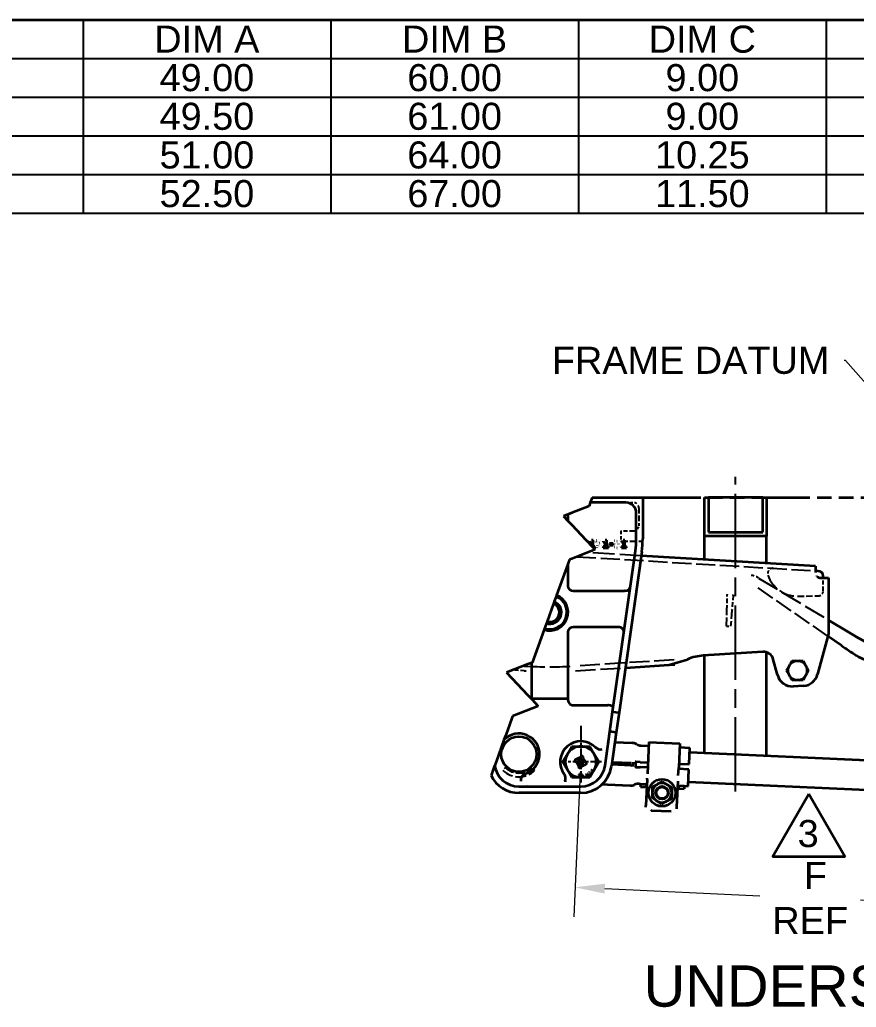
# Model space of a CAD drawing. Header units: inches. Extents: x 0 to 267, y 0 to 172.
# Drawn here: x 176.56 to 217.09, y 124 to 171.84 of the extents above; entities that cross this region are included whole.
import ezdxf
from ezdxf.enums import TextEntityAlignment as Align

# ---------------------------------------------------------------- set-up
doc = ezdxf.new("R2010")
doc.units = ezdxf.units.IN
doc.header["$LTSCALE"] = 8
doc.header["$MEASUREMENT"] = 0
for name, pattern in [('CHAIN', [0.7087, 0.4724, -0.0591, 0.1181, -0.0591]), ('DASHED', [0.2067, 0.1654, -0.0413]), ('DOUBLE_DASH_CHAIN', [1.2403, 0.6614, -0.0827, 0.1654, -0.0827, 0.1654, -0.0827])]:
    doc.linetypes.add(name, pattern=pattern)
for name, color, linetype, lineweight in [('Center Mark(Hutchens)', 7, 'Continuous', 25), ('Centerline(Hutchens)', 7, 'Continuous', 25), ('Dimensions(Hutchens)', 7, 'Continuous', 25), ('Hidden Edges(Hutchens)', 7, 'DASHED', 25), ('Phantom Lines(Hutchens)', 7, 'DOUBLE_DASH_CHAIN', 70), ('Sketch Geometry(Hutchens)', 7, 'Continuous', 35), ('Symbols(Hutchens)', 7, 'Continuous', 25), ('Visible Edges(Hutchens)', 7, 'Continuous', 35)]:
    doc.layers.add(name, color=color, linetype=linetype, lineweight=lineweight)
doc.styles.add('Hutchens .164', font='ARIAL.TTF')
doc.styles.add('Hutchens .180', font='ARIAL.TTF')
doc.styles.add('Hutchens .25', font='ARIAL.TTF')
doc.dimstyles.new('HUTCHENS STD DIM X.XX', dxfattribs={"dimscale": 8, "dimtxt": 0.164, "dimasz": 0.18, "dimexe": 0.18, "dimexo": 0.0625, "dimgap": 0.09, "dimtad": 0, "dimtih": 1, "dimtoh": 1, "dimrnd": 1e-08, "dimzin": 4, "dimdsep": 46, "dimtxsty": 'Hutchens .164', "dimcen": 0.09, "dimclrd": 211, "dimclre": 211, "dimclrt": 7, "dimadec": 0, "dimazin": 1, "dimtfac": 0.762195, "dimtofl": 0, "dimtmove": 0, "dimatfit": 3, "dimfxl": 0, "dimtolj": 1, "dimtzin": 0, "dimlwd": 9, "dimlwe": 9, "dimarcsym": 0})
doc.dimstyles.new('HUTCHENS STD DIM X.XX$7', dxfattribs={"dimscale": 8, "dimtxt": 0.164, "dimasz": 0.18, "dimexe": 0.18, "dimexo": 0.0625, "dimgap": 0.09, "dimtad": 0, "dimtih": 1, "dimtoh": 1, "dimrnd": 1e-08, "dimzin": 4, "dimdsep": 46, "dimtxsty": 'Hutchens .164', "dimcen": 0.09, "dimclrd": 7, "dimclre": 211, "dimclrt": 7, "dimadec": 0, "dimazin": 1, "dimtfac": 0.762195, "dimtofl": 0, "dimtmove": 0, "dimatfit": 3, "dimfxl": 0, "dimtolj": 1, "dimtzin": 0, "dimlwd": 9, "dimlwe": 9, "dimarcsym": 0})

# ---------------------------------------------------------------- blocks, each defined once
blk = doc.blocks.new('Borders D-SIZE')
at = {"layer": 'Sketch Geometry(Hutchens)'}
blk.add_line((0.9537, 21.4797), (32.9537, 21.4797), dxfattribs=at)
at = {"layer": 'Symbols(Hutchens)', "color": 7}
for tag, height, style, p in [('PART_NO', 0.164, 'Hutchens .164', (33.0853, 2.8866)), ('Sheet_number', 0.164, 'Hutchens .164', (33.1339, 1.1147)), ('REV', 0.18, 'Hutchens .180', (33.0853, 1.5662)), ('SHTS_(TOTAL)', 0.164, 'Hutchens .164', (33.1339, 0.6452))]:
    blk.add_attdef(tag, text='', height=height, rotation=270, dxfattribs=dict(at, style=style)).set_placement(p, align=Align.MIDDLE_CENTER)
blk = doc.blocks.new('Table1')
at = {"layer": 'Symbols(Hutchens)'}
for p, q in [((18.4537, 21.4797), (32.9537, 21.4797)), ((22.4537, 21.4797), (22.4537, 21.2456)), ((23.9537, 21.4797), (23.9537, 21.2456)), ((25.4537, 21.4797), (25.4537, 21.2456)), ((26.9537, 21.4797), (26.9537, 21.2456)), ((18.4537, 21.2456), (32.9537, 21.2456)), ((22.4537, 21.2456), (22.4537, 20.3093)), ((23.9537, 21.2456), (23.9537, 20.3093)), ((25.4537, 21.2456), (25.4537, 20.3093)), ((26.9537, 21.2456), (26.9537, 20.3093)), ((18.4537, 21.0115), (32.9537, 21.0115)), ((18.4537, 20.7774), (32.9537, 20.7774)), ((18.4537, 20.5434), (32.9537, 20.5434)), ((18.4537, 20.3093), (32.9537, 20.3093))]:
    blk.add_line(p, q, dxfattribs=at)
at = {"layer": 'Symbols(Hutchens)', "color": 7, "char_height": 0.164, "attachment_point": 7, "style": 'Hutchens .164'}
for s, insert in [('DIM A', (22.8851, 21.2806)), ('DIM B', (24.3854, 21.2806)), ('DIM C', (25.8791, 21.2778)), ('49.00', (22.9171, 21.0449)), ('60.00', (24.4171, 21.0449)), ('9.00', (25.9808, 21.0449)), ('49.50', (22.9171, 20.8108)), ('61.00', (24.4171, 20.8108)), ('9.00', (25.9808, 20.8108)), ('51.00', (22.9171, 20.5767)), ('64.00', (24.4171, 20.5767)), ('10.25', (25.9171, 20.5767)), ('52.50', (22.9171, 20.3426)), ('67.00', (24.4171, 20.3426)), ('11.50', (25.9171, 20.3426))]:
    blk.add_mtext(s, dxfattribs=dict(at, insert=insert))
blk = doc.blocks.new('*D48')
at = {"layer": 'Defpoints', "color": 0, "linetype": 'Continuous'}
for p in [(203.742, 135.881), (226.523, 134.84), (226.245, 128.767)]:
    blk.add_point(p, dxfattribs=at)
at = {"layer": 'Dimensions(Hutchens)', "color": 211, "linetype": 'Continuous', "lineweight": 9}
for p, q in [((203.719, 135.381), (203.399, 128.369)), ((226.5, 134.341), (226.18, 127.328)), ((204.903, 129.741), (212.416, 129.398)), ((224.807, 128.832), (217.294, 129.176))]:
    blk.add_line(p, q, dxfattribs=at)
at = {"layer": 'Dimensions(Hutchens)', "color": 211, "linetype": 'Continuous'}
for points in [[(204.914, 129.981), (204.892, 129.502), (203.464, 129.807)], [(224.818, 129.072), (224.796, 128.593), (226.245, 128.767)]]:
    blk.add_solid(points, dxfattribs=at)
at = {"layer": 'Dimensions(Hutchens)', "color": 7, "linetype": 'Continuous', "lineweight": 9, "insert": (214.855, 129.287), "char_height": 1.312, "attachment_point": 5, "style": 'Hutchens .164'}
blk.add_mtext('\\A1; F\\PREF', dxfattribs=at)
blk = doc.blocks.new('FLAG')
at = {"layer": 'Sketch Geometry(Hutchens)'}
for p, q in [((-0.22, -0.1905), (0, 0.1905)), ((0, 0.1905), (0.22, -0.1905)), ((0.22, -0.1905), (-0.22, -0.1905))]:
    blk.add_line(p, q, dxfattribs=at)
at = {"layer": 'Symbols(Hutchens)', "color": 7, "style": 'Hutchens .164'}
blk.add_attdef('NO:', text='', height=0.164, dxfattribs=at).set_placement((-0.0034, -0.0497), align=Align.MIDDLE_CENTER)

msp = doc.modelspace()

# ---------------------------------------------------------------- linework, layer by layer
at = {"layer": 'Center Mark(Hutchens)', "linetype": 'CHAIN', "ltscale": 0.190971}
msp.add_line((203.7418, 137.6324), (203.7418, 134.8809), dxfattribs=at)
at = {"layer": 'Center Mark(Hutchens)', "linetype": 'CHAIN', "ltscale": 0.138781}
msp.add_line((204.7418, 135.8809), (202.7418, 135.8809), dxfattribs=at)
at = {"layer": 'Centerline(Hutchens)', "linetype": 'CHAIN', "ltscale": 0.954115}
msp.add_line((211.2418, 134.4434), (211.2418, 149.6934), dxfattribs=at)
at = {"layer": 'Hidden Edges(Hutchens)', "ltscale": 0.089183}
msp.add_line((205.9293, 148.4434), (206.3043, 148.4434), dxfattribs=at)
at = {"layer": 'Hidden Edges(Hutchens)', "ltscale": 0.208226}
msp.add_line((206.5543, 148.1934), (206.5543, 147.3184), dxfattribs=at)
at = {"layer": 'Hidden Edges(Hutchens)', "ltscale": 0.148704}
msp.add_line((206.3043, 147.0684), (205.6793, 147.0684), dxfattribs=at)
at = {"layer": 'Hidden Edges(Hutchens)', "ltscale": 0.118944}
msp.add_line((205.6793, 147.0684), (205.6793, 146.5684), dxfattribs=at)
at = {"layer": 'Hidden Edges(Hutchens)', "ltscale": 0.252454}
msp.add_line((205.6793, 146.5684), (206.7401, 146.5684), dxfattribs=at)
at = {"layer": 'Hidden Edges(Hutchens)', "ltscale": 0.786623}
msp.add_line((206.6704, 145.872), (204.0735, 146.0261), dxfattribs=at)
at = {"layer": 'Hidden Edges(Hutchens)', "ltscale": 0.699681}
msp.add_line((203.5535, 145.8246), (215.1031, 145.1393), dxfattribs=at)
at = {"layer": 'Hidden Edges(Hutchens)', "ltscale": 0.055136}
msp.add_line((215.1168, 145.3709), (215.1031, 145.1393), dxfattribs=at)
at = {"layer": 'Hidden Edges(Hutchens)', "ltscale": 0.00118}
msp.add_line((215.1031, 145.1393), (215.1031, 145.1392), dxfattribs=at)
at = {"layer": 'Hidden Edges(Hutchens)', "ltscale": 0.79659}
msp.add_line((212.3557, 144.7901), (215.7418, 142.7528), dxfattribs=at)
at = {"layer": 'Hidden Edges(Hutchens)', "ltscale": 0.148443}
msp.add_line((215.4918, 144.177), (215.4852, 144.8009), dxfattribs=at)
at = {"layer": 'Hidden Edges(Hutchens)', "ltscale": 0.653204}
msp.add_line((215.7115, 141.9754), (212.1604, 144.4364), dxfattribs=at)
at = {"layer": 'Hidden Edges(Hutchens)', "ltscale": 0.174616}
msp.add_line((210.8249, 143.2385), (210.8404, 143.9547), dxfattribs=at)
at = {"layer": 'Hidden Edges(Hutchens)', "ltscale": 0.174961}
msp.add_line((211.1273, 143.9486), (211.0656, 143.2333), dxfattribs=at)
at = {"layer": 'Hidden Edges(Hutchens)'}
msp.add_line((211.1273, 143.9486), (211.1273, 143.9486), dxfattribs=at)
at = {"layer": 'Hidden Edges(Hutchens)', "ltscale": 0.237987}
msp.add_line((214.2445, 143.9138), (215.2445, 143.9244), dxfattribs=at)
at = {"layer": 'Hidden Edges(Hutchens)', "ltscale": 0.321944}
msp.add_line((210.8081, 142.4551), (210.8249, 143.2385), dxfattribs=at)
at = {"layer": 'Hidden Edges(Hutchens)', "ltscale": 0.322228}
msp.add_line((211.0656, 143.2333), (210.998, 142.451), dxfattribs=at)
at = {"layer": 'Hidden Edges(Hutchens)', "ltscale": 0.045137}
msp.add_line((210.8081, 142.4551), (210.998, 142.451), dxfattribs=at)
at = {"layer": 'Hidden Edges(Hutchens)', "ltscale": 0.725128}
msp.add_line((208.2618, 140.8255), (203.4749, 140.5264), dxfattribs=at)
at = {"layer": 'Hidden Edges(Hutchens)', "ltscale": 0.128784}
msp.add_line((200.9942, 140.2948), (200.454, 140.3286), dxfattribs=at)
at = {"layer": 'Hidden Edges(Hutchens)', "ltscale": 0.009035}
msp.add_line((200.9704, 140.5288), (201.0087, 140.5264), dxfattribs=at)
at = {"layer": 'Hidden Edges(Hutchens)', "ltscale": 0.731121}
msp.add_line((203.4894, 140.2948), (205.9026, 140.4456), dxfattribs=at)
at = {"layer": 'Hidden Edges(Hutchens)', "ltscale": 0.044541}
for p, q in [((200.0955, 135.6095), (199.9629, 135.4769)), ((201.5207, 135.4769), (201.3881, 135.6095))]:
    msp.add_line(p, q, dxfattribs=at)
at = {"layer": 'Hidden Edges(Hutchens)', "ltscale": 0.401905, "flags": 128}
msp.add_lwpolyline([(210.8404, 143.9547), (210.8442, 144.0233)], dxfattribs=at)
at = {"layer": 'Hidden Edges(Hutchens)', "ltscale": 0.31875, "flags": 128}
msp.add_lwpolyline([(211.1273, 143.9486), (211.1441, 143.9994)], dxfattribs=at)
at = {"layer": 'Hidden Edges(Hutchens)', "ltscale": 0.026705, "flags": 128}
msp.add_lwpolyline([(208.337, 140.8223), (208.333, 140.8227)], dxfattribs=at)
at = {"layer": 'Hidden Edges(Hutchens)', "ltscale": 0.145222, "flags": 128}
msp.add_lwpolyline([(208.9114, 140.8506), (208.9008, 140.8461)], dxfattribs=at)
at = {"layer": 'Hidden Edges(Hutchens)', "ltscale": 0.754944, "flags": 128}
msp.add_lwpolyline([(200.9942, 140.2948), (201.0982, 140.2886)], dxfattribs=at)
at = {"layer": 'Hidden Edges(Hutchens)', "ltscale": 0.093397}
for centre, start, end in [((206.3043, 148.1934), 0, 90), ((206.3043, 147.3184), 270, 0), ((215.2418, 144.1744), 270.6044, 0.6044)]:
    msp.add_arc(centre, 0.25, start, end, dxfattribs=at)
at = {"layer": 'Hidden Edges(Hutchens)', "ltscale": 0.116454}
msp.add_arc((213.0454, 145.0109), 0.25, 86.6044, 198.79927, dxfattribs=at)
at = {"layer": 'Hidden Edges(Hutchens)', "ltscale": 0.105451}
msp.add_arc((211.8401, 143.9332), 1, 58.9653, 84.36614, dxfattribs=at)
at = {"layer": 'Hidden Edges(Hutchens)', "ltscale": 0.568412}
msp.add_arc((214.2287, 145.4137), 1.5, 198.79927, 270.6044, dxfattribs=at)
at = {"layer": 'Hidden Edges(Hutchens)', "ltscale": 0.746187}
msp.add_arc((202.2418, 160.2559), 19.768, 266.42367, 273.57633, dxfattribs=at)
at = {"layer": 'Hidden Edges(Hutchens)', "ltscale": 0.411869}
msp.add_arc((200.7418, 136.2559), 1.1016, 225, 315, dxfattribs=at)
at = {"layer": 'Hidden Edges(Hutchens)', "ltscale": 0.341747}
msp.add_arc((200.7418, 136.2559), 0.9141, 225, 315, dxfattribs=at)
at = {"layer": 'Phantom Lines(Hutchens)', "lineweight": 35, "ltscale": 0.532113}
msp.add_line((206.7418, 148.6934), (259.5402, 148.6934), dxfattribs=at)
at = {"layer": 'Visible Edges(Hutchens)'}
for p, q in [((204.2028, 148.4434), (204.1403, 148.2716)), ((204.2938, 148.6934), (204.2028, 148.4434)), ((205.9293, 148.4434), (204.2028, 148.4434)), ((204.2938, 148.6934), (206.7418, 148.6934)), ((206.7418, 148.6934), (206.7418, 146.6934)), ((209.7418, 148.6934), (209.9293, 148.6934)), ((209.7418, 146.8184), (209.7418, 148.6934)), ((209.9293, 148.6934), (209.9293, 147.0059)), ((212.5543, 148.6934), (209.9293, 148.6934)), ((212.5543, 147.0059), (212.5543, 148.6934)), ((212.5543, 148.6934), (212.7418, 148.6934)), ((212.7418, 148.6934), (212.7418, 146.8184)), ((203.1168, 147.8749), (202.9014, 147.7914)), ((203.3043, 147.9476), (203.1168, 147.8749)), ((203.1168, 147.8749), (203.1168, 147.5639)), ((203.9384, 148.1934), (203.3043, 147.9476)), ((204.1403, 148.2716), (203.9384, 148.1934)), ((206.4293, 146.6934), (206.4293, 147.9434)), ((202.9014, 147.7914), (203.1168, 147.5639)), ((203.1168, 147.5639), (203.3043, 147.3658)), ((203.3043, 147.3658), (203.9939, 146.6375)), ((209.9293, 147.0059), (212.5543, 147.0059)), ((203.9939, 146.6375), (204.0691, 146.5581)), ((204.0691, 146.5581), (204.2506, 146.3664)), ((204.0691, 146.5581), (204.0737, 146.5581)), ((204.0737, 146.5581), (204.0737, 146.6316)), ((204.1715, 146.5809), (204.1715, 146.5198)), ((204.1715, 146.5198), (204.2506, 146.5198)), ((204.2506, 146.5198), (204.2506, 146.3664)), ((204.342, 146.6319), (204.26, 146.6319)), ((204.342, 146.3214), (204.342, 146.6319)), ((204.5359, 146.4481), (204.5359, 146.4466)), ((204.6909, 146.459), (204.6909, 146.4602)), ((204.8286, 146.5809), (204.8286, 146.5198)), ((204.8286, 146.5198), (204.9076, 146.5198)), ((204.9076, 146.5198), (204.9076, 146.3214)), ((204.999, 146.6319), (204.917, 146.6319)), ((204.999, 146.3214), (204.999, 146.6319)), ((205.1355, 146.4566), (205.1355, 146.3867)), ((205.3023, 146.4566), (205.1355, 146.4566)), ((205.3023, 146.3867), (205.3023, 146.4566)), ((205.708, 146.5809), (205.708, 146.5198)), ((205.708, 146.5198), (205.787, 146.5198)), ((205.787, 146.5198), (205.787, 146.3214)), ((205.8785, 146.6319), (205.7964, 146.6319)), ((205.8785, 146.3214), (205.8785, 146.6319)), ((212.7418, 146.8184), (209.7418, 146.8184)), ((209.7418, 145.6898), (209.7418, 146.8184)), ((212.7418, 145.5118), (212.7418, 146.8184)), ((204.4387, 146.1677), (203.3043, 145.728)), ((204.2506, 146.3664), (204.3551, 146.256)), ((204.4192, 146.3214), (204.342, 146.3214)), ((204.3551, 146.256), (204.4387, 146.1677)), ((204.3551, 146.256), (204.4192, 146.256)), ((204.4192, 146.256), (204.4192, 146.3214)), ((204.8286, 146.3214), (204.8286, 146.256)), ((204.9076, 146.3214), (204.8286, 146.3214)), ((204.8286, 146.256), (205.0762, 146.256)), ((205.0762, 146.3214), (204.999, 146.3214)), ((205.0762, 146.256), (205.0762, 146.3214)), ((205.1355, 146.3867), (205.3023, 146.3867)), ((205.2854, 138.3142), (206.388, 146.1067)), ((206.6974, 146.0629), (205.5949, 138.2704)), ((205.708, 146.3214), (205.708, 146.256)), ((205.787, 146.3214), (205.708, 146.3214)), ((205.708, 146.256), (205.9557, 146.256)), ((205.9557, 146.3214), (205.8785, 146.3214)), ((205.9557, 146.256), (205.9557, 146.3214)), ((203.1168, 145.4595), (202.5686, 143.9533)), ((203.1998, 145.6875), (203.1168, 145.4595)), ((203.1168, 145.4595), (203.1168, 144.4121)), ((203.3043, 145.728), (203.1998, 145.6875)), ((215.1168, 145.3709), (206.6704, 145.872)), ((215.1168, 145.3709), (215.1168, 145.0509)), ((215.2492, 145.1306), (215.122, 145.1381)), ((215.1257, 145.0591), (215.1258, 145.0587)), ((215.3668, 144.8009), (215.7418, 144.8009)), ((215.4852, 144.8009), (215.4844, 144.8837)), ((215.7418, 144.8009), (215.7418, 142.0883)), ((203.3668, 144.1621), (205.8604, 144.1621)), ((205.8957, 144.1621), (205.8604, 144.1621)), ((202.4248, 143.5583), (202.1072, 142.6858)), ((202.4456, 143.6154), (202.4248, 143.5583)), ((202.4573, 143.6475), (202.4456, 143.6154)), ((202.5474, 143.895), (202.4573, 143.6475)), ((202.5686, 143.9533), (202.5474, 143.895)), ((202.0748, 142.5966), (201.9847, 142.3491)), ((202.0865, 142.6287), (202.0748, 142.5966)), ((202.1072, 142.6858), (202.0865, 142.6287)), ((215.7418, 142.7528), (216.7429, 142.1505)), ((201.9635, 142.2908), (201.3799, 140.6875)), ((201.9847, 142.3491), (201.9635, 142.2908)), ((203.1168, 142.1621), (203.1168, 138.9496)), ((205.5774, 142.4121), (203.3668, 142.4121)), ((215.7418, 142.0883), (215.2163, 140.1269)), ((216.365, 141.5225), (215.7115, 141.9754)), ((212.5536, 141.212), (209.6652, 141.0315)), ((212.7418, 136.1906), (212.7418, 141.1877)), ((201.3668, 140.6824), (201.1793, 140.6097)), ((201.3799, 140.6875), (201.3668, 140.6824)), ((201.3668, 138.9496), (201.3668, 140.6824)), ((208.0268, 140.5784), (208.4653, 140.7133)), ((208.4653, 140.7133), (208.9114, 140.8506)), ((209.7418, 136.3276), (209.7418, 141.0363)), ((213.2674, 140.0974), (213.0678, 140.8424)), ((213.8883, 140.6206), (213.9756, 140.7719)), ((213.9756, 140.7719), (214.1503, 140.7719)), ((214.1503, 140.7719), (214.3333, 140.7719)), ((214.3333, 140.7719), (214.508, 140.7719)), ((214.508, 140.7719), (214.5953, 140.6206)), ((201.1793, 140.6097), (200.141, 140.2073)), ((200.141, 140.2073), (201.1793, 139.1106)), ((205.9026, 140.4456), (208.0268, 140.5784)), ((208.0268, 140.5784), (208.2763, 140.594)), ((213.7095, 140.3109), (213.7968, 140.4621)), ((213.7968, 140.1596), (213.7095, 140.3109)), ((213.7968, 140.4621), (213.8883, 140.6206)), ((214.5953, 140.6206), (214.6868, 140.4621)), ((214.6868, 140.4621), (214.7741, 140.3109)), ((214.7741, 140.3109), (214.6868, 140.1596)), ((213.8883, 140.0011), (213.7968, 140.1596)), ((213.9756, 139.8499), (213.8883, 140.0011)), ((214.1503, 139.8499), (213.9756, 139.8499)), ((214.3333, 139.8499), (214.1503, 139.8499)), ((214.508, 139.8499), (214.3333, 139.8499)), ((214.5953, 140.0011), (214.508, 139.8499)), ((214.6868, 140.1596), (214.5953, 140.0011)), ((214.536, 139.5724), (214.036, 139.5429)), ((201.1793, 139.1106), (201.3656, 138.9138)), ((201.3656, 138.9138), (201.6783, 138.5835)), ((201.3668, 138.9496), (203.1168, 138.9496)), ((201.6783, 138.5835), (200.4394, 138.1033)), ((203.3668, 138.6309), (205.0598, 138.6309)), ((205.1501, 137.358), (205.2854, 138.3142)), ((205.2854, 138.3142), (205.5949, 138.2704)), ((205.5949, 138.2704), (205.4596, 137.3142)), ((200.4394, 138.1033), (200.266, 137.627)), ((200.2199, 137.5003), (200.1043, 137.1828)), ((200.266, 137.627), (200.2199, 137.5003)), ((204.9176, 135.7145), (205.1501, 137.358)), ((205.4596, 137.3142), (205.1501, 137.358)), ((205.4596, 137.3142), (205.227, 135.6707)), ((200.0181, 136.946), (199.7489, 136.2063)), ((200.1043, 137.1828), (200.0181, 136.946)), ((205.3924, 136.8396), (206.2239, 136.8016)), ((207.0388, 136.8349), (206.9866, 135.692)), ((207.0388, 136.8349), (208.5372, 136.7665)), ((203.0923, 136.2559), (203.3088, 136.6309)), ((203.3088, 136.6309), (203.7418, 136.6309)), ((203.7418, 136.6309), (204.1748, 136.6309)), ((204.1748, 136.6309), (204.3913, 136.2559)), ((206.4513, 136.7355), (206.4329, 136.7451)), ((206.6603, 136.679), (207.0309, 136.6621)), ((208.5372, 136.7665), (208.485, 135.6236)), ((208.5293, 136.5937), (209.0288, 136.5709)), ((208.992, 135.7662), (209.0288, 136.5709)), ((209.0192, 136.3606), (221.3111, 135.7992)), ((199.7489, 136.2063), (199.5701, 135.7151)), ((202.8758, 135.8809), (203.0923, 136.2559)), ((203.0923, 135.5059), (202.8758, 135.8809)), ((203.4586, 135.9339), (203.4739, 135.9075)), ((203.5918, 136.0469), (203.4701, 135.9766)), ((203.5166, 135.896), (203.5207, 135.8984)), ((203.5207, 135.8984), (203.6464, 135.6806)), ((203.6289, 135.9609), (203.6383, 135.9663)), ((203.6409, 135.9401), (203.6289, 135.9609)), ((203.6498, 136.009), (203.6345, 136.0354)), ((203.6616, 136.0511), (203.6768, 136.0246)), ((203.7948, 136.1641), (203.673, 136.0937)), ((203.7195, 136.0132), (203.7289, 136.0186)), ((203.7289, 136.0186), (203.7409, 135.9979)), ((203.8372, 136.0811), (203.8413, 136.0835)), ((203.9629, 135.8633), (203.8372, 136.0811)), ((203.8528, 136.1262), (203.8375, 136.1526)), ((204.3913, 136.2559), (204.6078, 135.8809)), ((204.6078, 135.8809), (204.3913, 135.5059)), ((205.2558, 135.8743), (206.1796, 135.8321)), ((206.2631, 135.6583), (206.2729, 135.8727)), ((206.3936, 135.8849), (206.385, 135.8853)), ((206.3986, 135.8847), (206.3872, 135.6349)), ((206.3936, 135.8849), (206.4124, 135.884)), ((206.6235, 135.8744), (206.4124, 135.884)), ((206.6235, 135.8744), (206.9941, 135.8575)), ((199.5671, 135.7069), (199.3922, 135.2262)), ((199.5701, 135.7151), (199.5671, 135.7069)), ((203.3088, 135.1309), (203.0923, 135.5059)), ((203.6309, 135.6355), (203.6461, 135.6091)), ((203.6464, 135.6806), (203.6423, 135.6782)), ((203.6888, 135.5977), (203.8106, 135.668)), ((203.7547, 135.7431), (203.7427, 135.7639)), ((203.7641, 135.7485), (203.7547, 135.7431)), ((203.822, 135.7107), (203.8068, 135.7371)), ((203.8338, 135.7527), (203.8491, 135.7263)), ((203.8427, 135.8216), (203.8547, 135.8008)), ((203.8547, 135.8008), (203.8453, 135.7954)), ((203.8918, 135.7149), (204.0136, 135.7852)), ((203.9671, 135.8657), (203.9629, 135.8633)), ((204.025, 135.8279), (204.0098, 135.8543)), ((204.3913, 135.5059), (204.1748, 135.1309)), ((204.2364, 135.4933), (204.2495, 135.4823)), ((204.2495, 135.4823), (204.25, 135.4829)), ((204.3101, 135.4281), (204.3231, 135.4172)), ((204.36, 135.4828), (204.3221, 135.4377)), ((204.3231, 135.4172), (204.3707, 135.4739)), ((204.3707, 135.4739), (204.36, 135.4828)), ((206.1739, 135.7072), (205.2382, 135.75)), ((206.3736, 135.6355), (206.3822, 135.6351)), ((206.401, 135.6343), (206.3822, 135.6351)), ((206.401, 135.6343), (206.6121, 135.6246)), ((206.9827, 135.6077), (206.6121, 135.6246)), ((206.9862, 135.6845), (206.9685, 135.2967)), ((206.9866, 135.692), (206.9862, 135.6845)), ((208.467, 135.2283), (208.4847, 135.6161)), ((208.9806, 135.5165), (208.4812, 135.5393)), ((208.485, 135.6236), (208.4847, 135.6161)), ((208.4926, 135.789), (208.992, 135.7662)), ((208.9439, 134.7118), (208.9806, 135.5165)), ((203.7418, 135.1309), (203.3088, 135.1309)), ((203.708, 135.2602), (203.6318, 135.2602)), ((203.6318, 135.2602), (203.6318, 135.2461)), ((203.6318, 135.2461), (203.6938, 135.2461)), ((203.6938, 135.2461), (203.6389, 135.1402)), ((203.6389, 135.1402), (203.656, 135.1402)), ((203.656, 135.1402), (203.708, 135.2422)), ((203.708, 135.2422), (203.708, 135.2602)), ((204.1748, 135.1309), (203.7418, 135.1309)), ((203.7995, 135.2383), (203.8014, 135.2275)), ((203.8014, 135.2275), (203.8229, 135.2313)), ((203.8368, 135.1521), (203.8154, 135.1483)), ((203.8154, 135.1483), (203.8175, 135.1363)), ((203.8175, 135.1363), (203.8752, 135.1464)), ((203.8333, 135.2613), (203.821, 135.2591)), ((203.8229, 135.2313), (203.8368, 135.1521)), ((203.8521, 135.1548), (203.8333, 135.2613)), ((203.873, 135.1585), (203.8521, 135.1548)), ((203.8752, 135.1464), (203.873, 135.1585)), ((203.9922, 135.1937), (203.9915, 135.1934)), ((203.9915, 135.1934), (203.998, 135.1794)), ((204.1058, 135.3101), (204.0664, 135.2874)), ((204.0664, 135.2874), (204.0737, 135.2747)), ((204.0737, 135.2747), (204.1131, 135.2974)), ((204.1131, 135.2974), (204.1058, 135.3101)), ((206.956, 135.0235), (206.8988, 133.7693)), ((207.4813, 134.8136), (207.7025, 134.9282)), ((207.7025, 134.9282), (207.9123, 134.7939)), ((208.3972, 133.7008), (208.4545, 134.9551)), ((208.9535, 134.9221), (221.2454, 134.3607)), ((200.7418, 134.6934), (203.7418, 134.6934)), ((204.7812, 134.7993), (205.0373, 134.7876)), ((205.0373, 134.7876), (206.1296, 134.7377)), ((206.3621, 134.7828), (206.3429, 134.7749)), ((206.5754, 134.82), (206.634, 134.8173)), ((206.634, 134.8173), (206.6279, 134.6824)), ((206.6279, 134.6824), (206.9088, 134.6696)), ((206.634, 134.8173), (206.915, 134.8045)), ((206.915, 134.8045), (206.9088, 134.6696)), ((206.9088, 134.6696), (206.9398, 134.6682)), ((206.946, 134.8031), (206.915, 134.8045)), ((207.2102, 134.4303), (207.2216, 134.6791)), ((207.2216, 134.6791), (207.4428, 134.7937)), ((207.4428, 134.7937), (207.4813, 134.8136)), ((207.9123, 134.7939), (207.9488, 134.7706)), ((207.9488, 134.7706), (208.1586, 134.6363)), ((208.1586, 134.6363), (208.1473, 134.3875)), ((208.4382, 134.5998), (208.4385, 134.5997)), ((208.4385, 134.5997), (208.4697, 134.5983)), ((208.4444, 134.7346), (208.4447, 134.7346)), ((208.4759, 134.7332), (208.4447, 134.7346)), ((208.4759, 134.7332), (208.4697, 134.5983)), ((208.4697, 134.5983), (208.7507, 134.5855)), ((208.4759, 134.7332), (208.7568, 134.7203)), ((208.7568, 134.7203), (208.7507, 134.5855)), ((208.7568, 134.7203), (208.9439, 134.7118)), ((203.7418, 134.3809), (200.7418, 134.3809)), ((207.1969, 134.1381), (207.2083, 134.387)), ((207.4067, 134.0039), (207.1969, 134.1381)), ((207.2083, 134.387), (207.2102, 134.4303)), ((207.4432, 133.9805), (207.4067, 134.0039)), ((207.6531, 133.8462), (207.4432, 133.9805)), ((207.8742, 133.9608), (207.6531, 133.8462)), ((207.9127, 133.9808), (207.8742, 133.9608)), ((208.1339, 134.0953), (207.9127, 133.9808)), ((208.1453, 134.3442), (208.1339, 134.0953)), ((208.1473, 134.3875), (208.1453, 134.3442)), ((206.8948, 133.6831), (206.8988, 133.7693)), ((207.1551, 133.5352), (208.1206, 133.4911)), ((208.3933, 133.6147), (208.3972, 133.7008))]:
    msp.add_line(p, q, dxfattribs=at)
at = {"layer": 'Visible Edges(Hutchens)', "flags": 128}
for points in [[(204.0114, 146.638), (204.0107, 146.638)], [(204.0737, 146.6316), (204.0725, 146.6319)], [(204.2335, 146.5903), (204.232, 146.5896)], [(204.26, 146.6319), (204.2598, 146.6303)], [(204.4766, 146.5383), (204.477, 146.5297)], [(204.5128, 146.6094), (204.5093, 146.6066)], [(204.5359, 146.4466), (204.5312, 146.4445)], [(204.5696, 146.5398), (204.5697, 146.5421)], [(204.5836, 146.4253), (204.588, 146.4234)], [(204.6009, 146.4988), (204.5988, 146.4998)], [(204.6155, 146.6395), (204.6085, 146.6394)], [(204.6155, 146.5757), (204.6199, 146.5756)], [(204.6292, 146.4067), (204.6313, 146.4057)], [(204.6435, 146.4815), (204.6373, 146.4838)], [(204.6623, 146.5338), (204.6622, 146.5288)], [(204.6909, 146.4602), (204.6966, 146.463)], [(204.7185, 146.6125), (204.716, 146.6143)], [(204.7538, 146.5447), (204.7537, 146.5495)], [(204.8905, 146.5903), (204.889, 146.5896)], [(204.917, 146.6319), (204.9168, 146.6303)], [(205.35, 146.4435), (205.35, 146.4384)], [(205.3832, 146.5894), (205.3804, 146.5853)], [(205.4445, 146.4432), (205.4446, 146.4543)], [(205.4947, 146.6386), (205.4874, 146.6385)], [(205.4947, 146.5693), (205.5014, 146.5689)], [(205.5445, 146.4435), (205.5444, 146.4327)], [(205.6065, 146.5879), (205.6034, 146.5922)], [(205.639, 146.4435), (205.6389, 146.453)], [(205.77, 146.5903), (205.7685, 146.5896)], [(205.7964, 146.6319), (205.7963, 146.6303)], [(204.4666, 146.3572), (204.4667, 146.3543)], [(204.5016, 146.2794), (204.5044, 146.2772)], [(204.5584, 146.3691), (204.5586, 146.3749)], [(204.6189, 146.3116), (204.6137, 146.3118)], [(204.6146, 146.2472), (204.623, 146.2473)], [(204.6526, 146.3214), (204.6502, 146.3199)], [(204.6705, 146.3563), (204.6704, 146.3528)], [(204.7243, 146.2794), (204.7272, 146.2818)], [(204.7635, 146.3602), (204.7633, 146.3686)], [(205.3828, 146.298), (205.386, 146.2937)], [(205.4947, 146.3174), (205.4879, 146.3179)], [(205.4947, 146.2481), (205.4989, 146.2482)], [(205.6062, 146.2973), (205.6089, 146.3013)], [(215.1168, 145.3434), (215.1169, 145.3298)], [(215.1258, 145.0587), (215.1266, 145.054)], [(215.1471, 144.9322), (215.1474, 144.9317)], [(215.1804, 144.8842), (215.1755, 144.8899)], [(208.2763, 140.594), (208.295, 140.6044)], [(205.073, 136.8128), (205.0703, 136.7964)], [(206.385, 135.8853), (206.3765, 135.8856)], [(204.1493, 135.4094), (204.1472, 135.4074)], [(204.1578, 135.3992), (204.1586, 135.3997)], [(204.1793, 135.401), (204.1801, 135.4005)], [(204.2506, 135.5214), (204.25, 135.5206)], [(204.25, 135.4829), (204.2501, 135.4833)], [(204.2525, 135.4961), (204.2527, 135.4967)], [(204.2605, 135.5116), (204.2609, 135.512)], [(204.2737, 135.5197), (204.2742, 135.5198)], [(204.289, 135.5146), (204.2906, 135.513)], [(204.2989, 135.5277), (204.2972, 135.5289)], [(204.3066, 135.4689), (204.3068, 135.4673)], [(204.3133, 135.5074), (204.313, 135.5082)], [(204.3187, 135.482), (204.3186, 135.4829)], [(204.3221, 135.4377), (204.3221, 135.439)], [(206.1739, 135.7072), (206.1814, 135.7017)], [(202.9861, 134.9434), (202.9784, 134.9234)], [(203.821, 135.2591), (203.8211, 135.2579)], [(203.9515, 135.2811), (203.9512, 135.2801)], [(203.954, 135.249), (203.9546, 135.2478)], [(203.9686, 135.2565), (203.9679, 135.258)], [(203.9711, 135.3026), (203.9703, 135.3022)], [(203.9765, 135.2907), (203.977, 135.2909)], [(203.9788, 135.2267), (203.9797, 135.2266)], [(203.9848, 135.241), (203.9841, 135.2412)], [(203.9931, 135.2909), (203.9946, 135.2901)], [(203.998, 135.1794), (203.9984, 135.1794)], [(203.9998, 135.3041), (203.9989, 135.3044)], [(204.0004, 135.2437), (203.9999, 135.2434)], [(204.0028, 135.2301), (204.0036, 135.2305)], [(204.0071, 135.1971), (204.0066, 135.1969)], [(204.011, 135.1836), (204.0126, 135.1844)], [(204.0141, 135.2657), (204.0143, 135.2654)], [(204.0171, 135.2587), (204.0167, 135.2582)], [(204.0219, 135.2482), (204.0227, 135.2459)], [(204.0304, 135.2693), (204.0295, 135.2713)], [(204.0397, 135.2181), (204.0401, 135.2211)], [(204.1523, 135.378), (204.152, 135.3788)], [(204.16, 135.3368), (204.1624, 135.3342)], [(204.1726, 135.3473), (204.1717, 135.3484)], [(204.1989, 135.3222), (204.1973, 135.3232)], [(204.2062, 135.3757), (204.2072, 135.3746)], [(204.2188, 135.3862), (204.2164, 135.3888)], [(204.221, 135.3239), (204.2202, 135.3233)], [(204.2265, 135.3449), (204.2267, 135.3441)], [(204.2296, 135.3137), (204.2317, 135.3157)], [(206.956, 135.0235), (206.9591, 135.0917)], [(208.467, 135.2283), (208.4666, 135.22)], [(201.142, 134.6934), (201.1268, 134.6937)], [(207.1551, 133.5352), (207.1376, 133.5362)], [(208.3933, 133.6147), (208.3922, 133.6044)]]:
    msp.add_lwpolyline(points, dxfattribs=at)
at = {"layer": 'Visible Edges(Hutchens)'}
for centre, radius in [((200.7418, 136.2559), 0.8516), ((203.7418, 135.8809), 0.0781), ((207.6778, 134.3872), 0.6562), ((207.6778, 134.3872), 0.3126), ((207.6778, 134.3872), 0.3125), ((207.6778, 134.3872), 0.28)]:
    msp.add_circle(centre, radius, dxfattribs=at)
for centre, radius, start, end in [((205.9293, 147.9434), 0.5, 0, 90), ((202.2418, 146.6934), 4.1875, 351.94657, 0), ((202.2418, 146.6934), 4.5, 351.94657, 0), ((215.2344, 144.881), 0.25, 0.6044, 86.6044), ((215.3668, 145.0509), 0.25, 221.79677, 270), ((203.3668, 144.4121), 0.25, 180, 270), ((205.8957, 144.4121), 0.25, 270, 351.94657), ((202.2418, 143.1309), 0.885, 251.66914, 68.33086), ((202.2418, 143.1309), 0.823, 251.79492, 68.20508), ((202.2418, 143.1309), 0.5598, 252.63938, 67.36062), ((202.2418, 143.1309), 0.5257, 252.81092, 67.18908), ((202.2418, 143.1309), 0.465, 253.17793, 66.82207), ((203.3668, 142.1621), 0.25, 90, 180), ((205.5774, 142.1621), 0.25, 81.94657, 90), ((205.5774, 142.1621), 0.25, 351.94657, 81.94657), ((228.4755, 161.6513), 22.7582, 238.96677, 268.76612), ((212.5848, 140.713), 0.5, 15, 93.57633), ((229.7458, 160.8637), 23.5186, 235.32346, 237.43443), ((209.8055, 138.7859), 2.25, 93.57633, 113.41481), ((214.2418, 140.3109), 0.47, 101.23066, 138.76934), ((214.2418, 140.3109), 0.47, 41.23066, 78.76934), ((228.4755, 161.6513), 23.5462, 241.07347, 243.61153), ((214.2418, 140.3109), 0.47, 161.23066, 198.76934), ((214.2418, 140.3109), 0.47, 341.23066, 18.76934), ((213.9918, 140.2916), 0.75, 195, 273.37768), ((214.2418, 140.3109), 0.47, 221.23066, 258.76934), ((214.2418, 140.3109), 0.47, 281.23066, 318.76934), ((214.4918, 140.3211), 0.75, 273.37768, 345), ((203.3668, 138.8809), 0.25, 218.46842, 270), ((200.7418, 136.2559), 1, 287.75279, 136.35834), ((203.7418, 135.8809), 1, 45.72502, 216.22155), ((203.7418, 135.8809), 0.75, 90, 150), ((203.7418, 135.8809), 0.75, 30, 90), ((204.7017, 136.8654), 0.375, 225.72502, 281.41779), ((206.2011, 136.3021), 0.5, 62.37724, 87.38496), ((206.6831, 137.1785), 0.5, 242.37724, 267.38496), ((203.7418, 135.8809), 0.75, 150, 210), ((203.4857, 135.9495), 0.0313, 120, 210), ((203.5009, 135.9231), 0.0313, 210, 300), ((203.6075, 136.0198), 0.0313, 30, 120), ((203.7418, 135.8809), 0.117, 149.5768, 270.4232), ((203.6227, 135.9934), 0.0313, 300, 30), ((203.6887, 136.0667), 0.0313, 120, 210), ((203.7039, 136.0403), 0.0312, 210, 300), ((203.7418, 135.8809), 0.117, 329.5768, 90.4232), ((203.8104, 136.137), 0.0313, 30, 120), ((203.8257, 136.1106), 0.0313, 300, 30), ((203.7418, 135.8809), 0.75, 330, 30), ((200.7418, 135.8809), 1.1875, 188.42573, 270), ((203.7418, 135.8809), 0.75, 210, 270), ((203.6579, 135.6511), 0.0312, 120, 210), ((203.6732, 135.6247), 0.0312, 210, 300), ((203.7418, 135.8809), 1.1875, 270, 351.94657), ((203.7418, 135.8809), 1.5, 270, 351.94657), ((203.7418, 135.8809), 0.75, 270, 330), ((203.7797, 135.7215), 0.0312, 30, 120), ((203.795, 135.695), 0.0313, 300, 30), ((203.8609, 135.7683), 0.0312, 120, 210), ((203.8762, 135.7419), 0.0312, 210, 300), ((203.9827, 135.8386), 0.0312, 30, 120), ((203.9979, 135.8122), 0.0312, 300, 30), ((200.7418, 135.8809), 1.5, 205.87554, 270), ((201.142, 135.0059), 0.3125, 107.75279, 191.53696), ((202.6325, 135.0684), 0.375, 340.52878, 36.22155), ((206.1525, 135.2372), 0.5, 267.38496, 292.39268), ((206.5525, 134.3205), 0.5, 87.38496, 112.39268), ((207.6778, 134.3872), 0.4695, 120.02946, 174.74046), ((207.6778, 134.3872), 0.4695, 60.02946, 114.74046), ((207.6778, 134.3872), 0.4695, 0.02946, 54.74046), ((207.6778, 134.3872), 0.4695, 180.02946, 234.74046), ((207.6778, 134.3872), 0.4695, 240.02946, 294.74046), ((207.6778, 134.3872), 0.4695, 300.02946, 354.74046)]:
    msp.add_arc(centre, radius, start, end, dxfattribs=at)
for centre, major_axis, ratio, start_param, end_param in [((201.1793, 138.9496), (0, -0.3187), 0.5882353, 1.4581934, 1.5707963), ((203.3043, 138.9496), (0, -0.3187), 0.5882353, 4.712389, 5.4928325), ((205.008, 138.1378), (0.0696, 0.4918), 0.5032911, 0, 0.0710916), ((205.0681, 138.5628), (-0.2475, 0.035), 0.269989, 3.1415927, 4.712389)]:
    msp.add_ellipse(centre, major_axis=major_axis, ratio=ratio, start_param=start_param, end_param=end_param, dxfattribs=at)

# ---------------------------------------------------------------- block references
at = {"xscale": 8, "yscale": 8, "zscale": 8}
for name in ['Borders D-SIZE', 'Table1']:
    msp.add_blockref(name, (0, 0), dxfattribs=at)
msp.add_blockref('FLAG', (214.7844, 132.8093), dxfattribs=at).add_auto_attribs({'NO:': '3'})

# ---------------------------------------------------------------- texts
at = {"layer": 'Symbols(Hutchens)', "color": 7, "insert": (209.0616, 155.3296), "char_height": 1.312, "width": 13.443999, "attachment_point": 5, "style": 'Hutchens .164'}
msp.add_mtext('{FRAME DATUM}', dxfattribs=at)
at = {"layer": 'Symbols(Hutchens)', "color": 7, "insert": (206.7868, 123.9959), "char_height": 2, "attachment_point": 7, "style": 'Hutchens .25'}
msp.add_mtext('UNDERSLUNG OPTION - ALL AXLES', dxfattribs=at)

# ---------------------------------------------------------------- dimensions: what is measured, and where the dimension line sits
at = {"layer": 'Dimensions(Hutchens)', "color": 211, "linetype": 'Continuous', "lineweight": 9}
dim = msp.add_linear_dim(base=(226.2453, 128.7667), p1=(203.7418, 135.8809), p2=(226.5227, 134.8404), angle=177.38496, text=' F\\PREF', dimstyle='HUTCHENS STD DIM X.XX', override={"dimdec": 2, "dimtp": 0, "dimtm": 0, "dimtdec": 2, "dimatfit": 2}, dxfattribs=at)
dim.commit()
dim.dimension.update_dxf_attribs({"geometry": '*D48', "text_midpoint": (214.8549, 129.287), "dimtype": 160})

# ---------------------------------------------------------------- leaders
at = {"layer": 'Symbols(Hutchens)', "color": 7, "linetype": 'Continuous', "lineweight": 9, "annotation_type": 0, "has_hookline": 1, "hookline_direction": 1, "text_width": 13.1513}
msp.add_leader([(222.4154, 148.6934), (216.571, 155.3296), (216.5036, 155.3296)], dimstyle='HUTCHENS STD DIM X.XX$7', override={"dimtad": 0}, dxfattribs=at)

doc.saveas('drawing.dxf')
